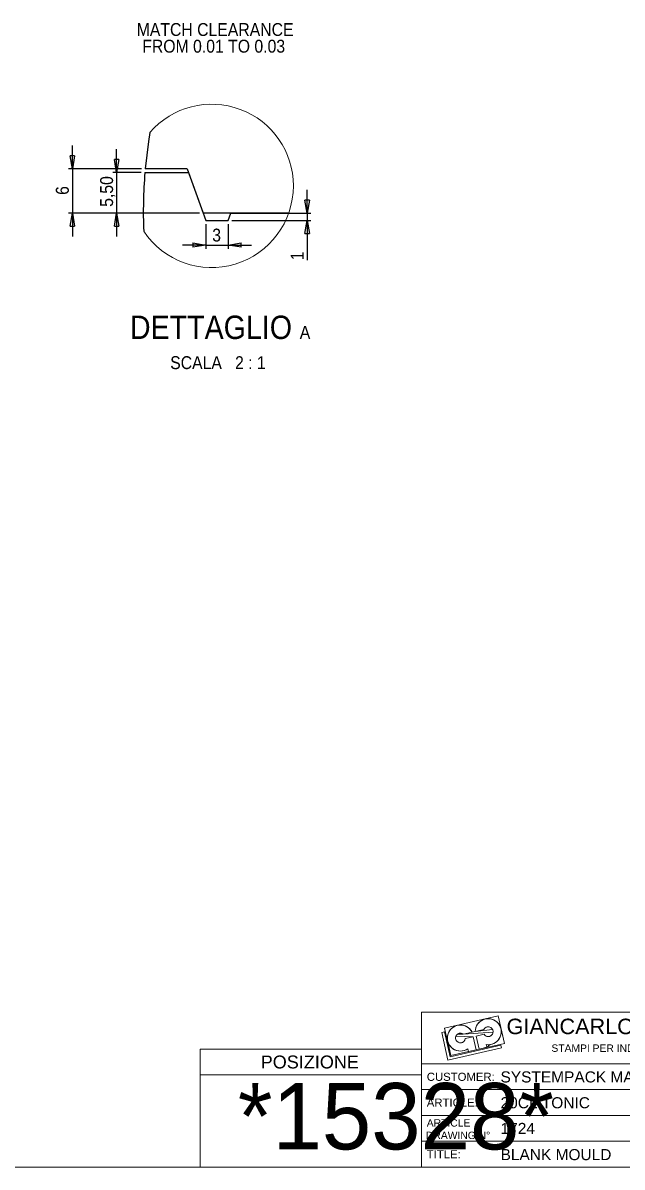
# Model space of a CAD drawing. Header units: millimetres. Extents: x 10 to 831, y 10 to 589.
# Drawn here: x 431.9 to 594.3, y 10 to 320.2 of the extents above; entities that cross this region are included whole.
import ezdxf

# ---------------------------------------------------------------- set-up
doc = ezdxf.new("R2010")
doc.units = ezdxf.units.MM
doc.linetypes.add('SLD-Solido', pattern=[0])
doc.layers.add('D', color=3, linetype='SLD-Solido', lineweight=25)
doc.layers.add('Q', color=2, linetype='SLD-Solido')
doc.styles.add('SLDTEXTSTYLE1', font='GOTHIC.TTF', dxfattribs={"width": 0.913})
doc.styles.add('SLDTEXTSTYLE2', font='ARIAL.TTF')
doc.styles.add('SLDTEXTSTYLE4', font='IDAUTOMATIONHC39M.TTF')
doc.dimstyles.new('SLDDIMSTYLE1', dxfattribs={"dimtxt": 3.5, "dimasz": 3.556, "dimexe": 0, "dimexo": 0.0625, "dimgap": 0.875, "dimtad": 1, "dimdec": 4, "dimzin": 12, "dimdsep": 46, "dimtxsty": 'SLDTEXTSTYLE1', "dimblk1": 'CLOSED', "dimblk2": 'CLOSED', "dimsah": 1, "dimcen": 0.09, "dimazin": 3, "dimtfac": 1, "dimtofl": 0, "dimtmove": 0, "dimatfit": 3, "dimldrblk": 'CLOSED', "dimfxl": 0, "dimfrac": 2, "dimtolj": 1, "dimtzin": 12, "dimarcsym": 0})
doc.dimstyles.new('SLDDIMSTYLE14', dxfattribs={"dimtxt": 3.5, "dimasz": 3.556, "dimexe": 0, "dimexo": 0.0625, "dimgap": 0.875, "dimtad": 1, "dimlfac": 0.5, "dimrnd": 1e-09, "dimzin": 12, "dimdsep": 46, "dimtxsty": 'SLDTEXTSTYLE1', "dimblk1": 'CLOSED', "dimblk2": 'CLOSED', "dimsah": 1, "dimcen": 0.09, "dimadec": 0, "dimazin": 3, "dimtfac": 1, "dimtmove": 0, "dimatfit": 0, "dimldrblk": 'CLOSED', "dimfxl": 0, "dimfrac": 2, "dimtolj": 1, "dimtzin": 12, "dimarcsym": 0})

# ---------------------------------------------------------------- blocks, each defined once
blk = doc.blocks.new('SW_NOTE_1')
at = {"color": 0, "char_height": 3.5, "attachment_point": 2, "style": 'SLDTEXTSTYLE1'}
for s, insert in [('MATCH CLEARANCE ', (22.86, 4.47)), ('FROM 0.01 TO 0.03', (22.47, -0.05))]:
    blk.add_mtext(s, dxfattribs=dict(at, insert=insert))
blk = doc.blocks.new('_CLOSED')
at = {"color": 0, "linetype": 'ByBlock', "lineweight": -2}
for p, q in [((-1, 0.166667), (0, 0)), ((-1, 0.166667), (-1, -0.166667)), ((0, 0), (-1, -0.166667)), ((0, 0), (-1, 0))]:
    blk.add_line(p, q, dxfattribs=at)
blk = doc.blocks.new('_D_7')
at = {"layer": 'Q'}
for p, q in [((351.19, 162.36), (272.89, 162.36)), ((323.69, 154.72), (274.63, 141.57))]:
    blk.add_line(p, q, dxfattribs=at)
blk.add_arc((352.19, 162.36), 79.3, 180, 195, dxfattribs=at)
at = {"layer": 'Q', "xscale": 3.556, "yscale": 3.556}
for p, rotation in [((272.89, 162.36, 125.52), 91.28385992086251), ((275.59, 141.83, 125.52), 283.7161400791387)]:
    blk.add_blockref('_CLOSED', p, dxfattribs=dict(at, rotation=rotation))
at = {"layer": 'Q', "insert": (277.65, 154.94), "char_height": 3.5, "attachment_point": 1, "rotation": 278.375, "style": 'SLDTEXTSTYLE1'}
blk.add_mtext('15°', dxfattribs=at)
blk = doc.blocks.new('_D_10')
at = {"layer": 'Q'}
for p, q in [((308.59, 205.95), (295.41, 219.13)), ((351.19, 162.36), (272.89, 162.36))]:
    blk.add_line(p, q, dxfattribs=at)
blk.add_arc((352.19, 162.36), 79.3, 135, 180, dxfattribs=at)
at = {"layer": 'Q', "xscale": 3.556, "yscale": 3.556}
for p, rotation in [((296.12, 218.43, 139.79), 46.28385992086272), ((272.89, 162.36, 139.79), 268.7161400791392)]:
    blk.add_blockref('_CLOSED', p, dxfattribs=dict(at, rotation=rotation))
at = {"layer": 'Q', "insert": (270.07, 179.27), "char_height": 3.5, "attachment_point": 1, "rotation": 75.9513, "style": 'SLDTEXTSTYLE1'}
blk.add_mtext('45°', dxfattribs=at)
blk = doc.blocks.new('_D_30')
at = {"layer": 'Q'}
for p, q in [((457.35, 279.65), (457.35, 286)), ((464.02, 279.65), (456.35, 279.65)), ((457.35, 279.65), (457.35, 268.65)), ((479.82, 268.65), (456.35, 268.65)), ((457.35, 268.65), (457.35, 262.3))]:
    blk.add_line(p, q, dxfattribs=at)
at = {"layer": 'Q', "xscale": 3.556, "yscale": 3.556}
for p, rotation in [((457.35, 279.65, 94.53), 270.0000000000004), ((457.35, 268.65, 94.53), 90.00000000000041)]:
    blk.add_blockref('_CLOSED', p, dxfattribs=dict(at, rotation=rotation))
at = {"layer": 'Q', "insert": (452.88, 270.36), "char_height": 3.5, "attachment_point": 1, "rotation": 90, "style": 'SLDTEXTSTYLE1'}
blk.add_mtext('5,50', dxfattribs=at)
blk = doc.blocks.new('_D_31')
at = {"layer": 'Q'}
for p, q in [((481.55, 265.65), (481.55, 258.98)), ((487.55, 265.65), (487.55, 258.98)), ((481.55, 259.98), (475.2, 259.98)), ((481.55, 259.98), (487.55, 259.98)), ((487.55, 259.98), (493.9, 259.98))]:
    blk.add_line(p, q, dxfattribs=at)
at = {"layer": 'Q', "xscale": 3.556, "yscale": 3.556}
blk.add_blockref('_CLOSED', (481.55, 259.98, 94.53), dxfattribs=at)
at = {"layer": 'Q', "xscale": 3.556, "yscale": 3.556, "rotation": 180.0000000000004}
blk.add_blockref('_CLOSED', (487.55, 259.98, 94.53), dxfattribs=at)
at = {"layer": 'Q', "insert": (483.26, 264.45), "char_height": 3.5, "attachment_point": 1, "style": 'SLDTEXTSTYLE1'}
blk.add_mtext('3', dxfattribs=at)
blk = doc.blocks.new('_D_32')
at = {"layer": 'Q'}
for p, q in [((508.99, 268.65), (508.99, 275)), ((489.28, 268.65), (509.99, 268.65)), ((508.99, 268.65), (508.99, 266.65)), ((488.55, 266.65), (509.99, 266.65)), ((508.99, 266.65), (508.99, 255.86))]:
    blk.add_line(p, q, dxfattribs=at)
at = {"layer": 'Q', "xscale": 3.556, "yscale": 3.556}
for p, rotation in [((508.99, 268.65, 94.53), 270.0000000000004), ((508.99, 266.65, 94.53), 90.0000000000004)]:
    blk.add_blockref('_CLOSED', p, dxfattribs=dict(at, rotation=rotation))
at = {"layer": 'Q', "insert": (504.52, 255.86), "char_height": 3.5, "attachment_point": 1, "rotation": 90, "style": 'SLDTEXTSTYLE1'}
blk.add_mtext('1', dxfattribs=at)
blk = doc.blocks.new('_D_33')
at = {"layer": 'Q'}
for p, q in [((445.35, 280.65), (445.35, 287)), ((464.1, 280.65), (444.35, 280.65)), ((445.35, 280.65), (445.35, 268.65)), ((479.82, 268.65), (444.35, 268.65)), ((445.35, 268.65), (445.35, 262.3))]:
    blk.add_line(p, q, dxfattribs=at)
at = {"layer": 'Q', "xscale": 3.556, "yscale": 3.556}
for p, rotation in [((445.35, 280.65, 94.53), 270.0000000000002), ((445.35, 268.65, 94.53), 90.00000000000027)]:
    blk.add_blockref('_CLOSED', p, dxfattribs=dict(at, rotation=rotation))
at = {"layer": 'Q', "insert": (440.88, 273.59), "char_height": 3.5, "attachment_point": 1, "rotation": 90, "style": 'SLDTEXTSTYLE1'}
blk.add_mtext('6', dxfattribs=at)
blk = doc.blocks.new('SW_NOTE_7')
at = {"color": 0, "attachment_point": 2, "style": 'SLDTEXTSTYLE1'}
for s, insert, char_height in [('DETTAGLIO ', (23.32, 8.11), 6.35), ('A', (48.81, 5.31), 3.5), ('SCALA', (19.27, -2.9), 3.5), ('2 : 1', (34, -2.9), 3.5)]:
    blk.add_mtext(s, dxfattribs=dict(at, insert=insert, char_height=char_height))

msp = doc.modelspace()

# ---------------------------------------------------------------- linework, layer by layer
at = {"color": 179, "linetype": 'SLD-Solido', "lineweight": 18}
for p, q in [((540.0061639, 10.0108504), (540.0061639, 52.0108504)), ((831.0061639, 52.0108504), (540.0061639, 52.0108504)), ((546.2345448, 47.6889925), (560.7496566, 50.9974032)), ((546.2345448, 47.6889925), (560.7496566, 50.9974032)), ((546.2345448, 47.6889925), (560.7496566, 50.9974032)), ((556.2968739, 49.7783835), (555.8680447, 49.4872649)), ((556.2968739, 49.7783835), (555.8680447, 49.4872649)), ((556.763706, 50.0035775), (556.2968739, 49.7783835)), ((556.763706, 50.0035775), (556.2968739, 49.7783835)), ((557.258479, 50.1579931), (556.763706, 50.0035775)), ((557.258479, 50.1579931), (556.763706, 50.0035775)), ((557.258479, 50.1579931), (560.7496566, 50.9974032)), ((557.258479, 50.1579931), (560.7496566, 50.9974032)), ((560.7496566, 50.9974032), (557.258479, 50.1579931)), ((560.7496566, 50.9974032), (557.258479, 50.1579931)), ((557.7705288, 50.2383021), (557.258479, 50.1579931)), ((557.7705288, 50.2383021), (557.258479, 50.1579931)), ((558.2888188, 50.2427735), (557.7705288, 50.2383021)), ((558.2888188, 50.2427735), (557.7705288, 50.2383021)), ((558.802178, 50.1713109), (558.2888188, 50.2427735)), ((558.802178, 50.1713109), (558.2888188, 50.2427735)), ((559.2995415, 50.0254547), (558.802178, 50.1713109)), ((559.2995415, 50.0254547), (558.802178, 50.1713109)), ((559.7701894, 49.8083485), (559.2995415, 50.0254547)), ((559.7701894, 49.8083485), (559.2995415, 50.0254547)), ((560.2039775, 49.5246719), (559.7701894, 49.8083485)), ((560.2039775, 49.5246719), (559.7701894, 49.8083485)), ((560.7496566, 50.9974032), (562.451125, 43.5324885)), ((560.7496566, 50.9974032), (562.451125, 43.5324885)), ((560.7496566, 50.9974032), (562.451125, 43.5324885)), ((545.4637652, 46.4662793), (546.2106508, 46.6346876)), ((546.2106508, 46.6346876), (547.7259381, 39.9144381)), ((546.2345448, 47.6889925), (549.7446467, 48.445375)), ((546.2345448, 47.6889925), (549.7446467, 48.445375)), ((549.7446467, 48.445375), (546.2345448, 47.6889925)), ((549.7446467, 48.445375), (546.2345448, 47.6889925)), ((547.918633, 40.2201164), (546.2345448, 47.6889925)), ((547.918633, 40.2201164), (546.2345448, 47.6889925)), ((546.2345448, 47.6889925), (547.918633, 40.2201164)), ((547.3645263, 46.5981923), (547.1643576, 46.120095)), ((547.3645263, 46.5981923), (547.1643576, 46.120095)), ((547.6325387, 47.0418295), (547.3645263, 46.5981923)), ((547.6325387, 47.0418295), (547.3645263, 46.5981923)), ((547.9626181, 47.4414444), (547.6325387, 47.0418295)), ((547.9626181, 47.4414444), (547.6325387, 47.0418295)), ((548.3476503, 47.7884239), (547.9626181, 47.4414444)), ((548.3476503, 47.7884239), (547.9626181, 47.4414444)), ((548.7793362, 48.0752893), (548.3476503, 47.7884239)), ((548.7793362, 48.0752893), (548.3476503, 47.7884239)), ((549.2483715, 48.2958577), (548.7793362, 48.0752893)), ((549.2483715, 48.2958577), (548.7793362, 48.0752893)), ((549.7446467, 48.445375), (549.2483715, 48.2958577)), ((549.7446467, 48.445375), (549.2483715, 48.2958577)), ((550.2574654, 48.5206185), (549.7446467, 48.445375)), ((550.2574654, 48.5206185), (549.7446467, 48.445375)), ((550.7757742, 48.5199664), (550.2574654, 48.5206185)), ((550.7757742, 48.5199664), (550.2574654, 48.5206185)), ((551.2884019, 48.4434328), (550.7757742, 48.5199664)), ((551.2884019, 48.4434328), (550.7757742, 48.5199664)), ((551.7842994, 48.2926673), (551.2884019, 48.4434328)), ((551.7842994, 48.2926673), (551.2884019, 48.4434328)), ((551.3054147, 46.0527082), (553.663867, 46.5902672)), ((551.3054147, 46.0527082), (553.663867, 46.5902672)), ((553.663867, 46.5902672), (551.3054147, 46.0527082)), ((551.3054147, 46.0527082), (559.3709309, 46.5773376)), ((559.3709309, 46.5773376), (551.3054147, 46.0527082)), ((551.3054147, 46.0527082), (559.3709309, 46.5773376)), ((559.3709309, 46.5773376), (551.3054147, 46.0527082)), ((552.2527782, 48.0709194), (551.7842994, 48.2926673)), ((552.2527782, 48.0709194), (551.7842994, 48.2926673)), ((552.683741, 47.7829687), (552.2527782, 48.0709194)), ((552.683741, 47.7829687), (552.2527782, 48.0709194)), ((553.0678988, 47.4350214), (552.683741, 47.7829687)), ((553.0678988, 47.4350214), (552.683741, 47.7829687)), ((553.3969717, 47.0345773), (553.0678988, 47.4350214)), ((553.3969717, 47.0345773), (553.0678988, 47.4350214)), ((553.663867, 46.5902672), (553.3969717, 47.0345773)), ((553.663867, 46.5902672), (553.3969717, 47.0345773)), ((554.5302674, 46.7877447), (553.663867, 46.5902672)), ((553.663867, 46.5902672), (554.5302674, 46.7877447)), ((554.5302674, 46.7877447), (553.663867, 46.5902672)), ((553.663867, 46.5902672), (554.5302674, 46.7877447)), ((554.5302674, 46.7877447), (556.8887197, 47.3253037)), ((554.5302674, 46.7877447), (556.8887197, 47.3253037)), ((554.5302674, 46.7877447), (556.8887197, 47.3253037)), ((559.2323638, 47.3233909), (554.5302674, 46.7877447)), ((554.5302674, 46.7877447), (559.2323638, 47.3233909)), ((554.5302674, 46.7877447), (559.2323638, 47.3233909)), ((559.2323638, 47.3233909), (554.5302674, 46.7877447)), ((554.5782617, 47.3038271), (554.5302674, 46.7877447)), ((554.5782617, 47.3038271), (554.5302674, 46.7877447)), ((554.7013012, 47.8073207), (554.5782617, 47.3038271)), ((554.7013012, 47.8073207), (554.5782617, 47.3038271)), ((554.8967341, 48.2873734), (554.7013012, 47.8073207)), ((554.8967341, 48.2873734), (554.7013012, 47.8073207)), ((555.1603481, 48.7336381), (554.8967341, 48.2873734)), ((555.1603481, 48.7336381), (554.8967341, 48.2873734)), ((555.4864613, 49.1364963), (555.1603481, 48.7336381)), ((555.4864613, 49.1364963), (555.1603481, 48.7336381)), ((555.8680447, 49.4872649), (555.4864613, 49.1364963)), ((555.8680447, 49.4872649), (555.4864613, 49.1364963)), ((556.8887197, 47.3253037), (556.989224, 47.4891938)), ((556.8887197, 47.3253037), (556.989224, 47.4891938)), ((556.989224, 47.4891938), (557.1124918, 47.6367274)), ((556.989224, 47.4891938), (557.1124918, 47.6367274)), ((557.1124918, 47.6367274), (557.2559027, 47.764768)), ((557.1124918, 47.6367274), (557.2559027, 47.764768)), ((557.2559027, 47.764768), (557.4164081, 47.8705939)), ((557.2559027, 47.764768), (557.4164081, 47.8705939)), ((557.4164081, 47.8705939), (557.5905959, 47.9519554)), ((557.4164081, 47.8705939), (557.5905959, 47.9519554)), ((557.5905959, 47.9519554), (557.7747634, 48.0071229)), ((557.5905959, 47.9519554), (557.7747634, 48.0071229)), ((557.7747634, 48.0071229), (557.9649953, 48.0349237)), ((557.7747634, 48.0071229), (557.9649953, 48.0349237)), ((557.9649953, 48.0349237), (558.157248, 48.0347668)), ((557.9649953, 48.0349237), (558.157248, 48.0347668)), ((558.157248, 48.0347668), (558.3474343, 48.0066555)), ((558.157248, 48.0347668), (558.3474343, 48.0066555)), ((558.3474343, 48.0066555), (558.5315114, 47.9511875)), ((558.3474343, 48.0066555), (558.5315114, 47.9511875)), ((558.5315114, 47.9511875), (558.7055662, 47.8695417)), ((558.5315114, 47.9511875), (558.7055662, 47.8695417)), ((558.7055662, 47.8695417), (558.8658986, 47.763454)), ((558.7055662, 47.8695417), (558.8658986, 47.763454)), ((558.8658986, 47.763454), (559.0091003, 47.6351794)), ((558.8658986, 47.763454), (559.0091003, 47.6351794)), ((559.0091003, 47.6351794), (559.1321272, 47.4874449)), ((559.0091003, 47.6351794), (559.1321272, 47.4874449)), ((559.1321272, 47.4874449), (559.2323638, 47.3233909)), ((559.1321272, 47.4874449), (559.2323638, 47.3233909)), ((559.2323638, 47.3233909), (559.3076794, 47.1465049)), ((559.2323638, 47.3233909), (559.3076794, 47.1465049)), ((559.3076794, 47.1465049), (559.356473, 46.9605472)), ((559.3076794, 47.1465049), (559.356473, 46.9605472)), ((559.3709309, 46.5773376), (559.3362878, 46.3882319)), ((559.3709309, 46.5773376), (559.3362878, 46.3882319)), ((559.356473, 46.9605472), (559.3777073, 46.7694708)), ((559.356473, 46.9605472), (559.3777073, 46.7694708)), ((559.3777073, 46.7694708), (559.3709309, 46.5773376)), ((559.3777073, 46.7694708), (559.3709309, 46.5773376)), ((560.591556, 49.180539), (560.2039775, 49.5246719)), ((560.591556, 49.180539), (560.2039775, 49.5246719)), ((560.9245712, 48.7833673), (560.591556, 49.180539)), ((560.9245712, 48.7833673), (560.591556, 49.180539)), ((561.1958454, 48.3417171), (560.9245712, 48.7833673)), ((561.1958454, 48.3417171), (560.9245712, 48.7833673)), ((561.3995316, 47.8651078), (561.1958454, 48.3417171)), ((561.3995316, 47.8651078), (561.1958454, 48.3417171)), ((561.5312397, 47.363812), (561.3995316, 47.8651078)), ((561.5312397, 47.363812), (561.3995316, 47.8651078)), ((561.5881308, 46.8486344), (561.5312397, 47.363812)), ((561.5312397, 47.363812), (562.451125, 43.5324885)), ((561.5881308, 46.8486344), (561.5312397, 47.363812)), ((562.451125, 43.5324885), (561.5312397, 47.363812)), ((562.451125, 43.5324885), (561.5312397, 47.363812)), ((561.5312397, 47.363812), (562.451125, 43.5324885)), ((561.5689788, 46.3306791), (561.5881308, 46.8486344)), ((561.5689788, 46.3306791), (561.5881308, 46.8486344)), ((547.1478535, 38.9974032), (545.4637652, 46.4662793)), ((547.0363471, 45.6178423), (546.9832538, 45.1022595)), ((547.0363471, 45.6178423), (546.9832538, 45.1022595)), ((546.9832538, 45.1022595), (547.006222, 44.5844593)), ((546.9832538, 45.1022595), (547.006222, 44.5844593)), ((547.006222, 44.5844593), (547.1047568, 44.0756023)), ((547.006222, 44.5844593), (547.1047568, 44.0756023)), ((547.1643576, 46.120095), (547.0363471, 45.6178423)), ((547.1643576, 46.120095), (547.0363471, 45.6178423)), ((547.1047568, 44.0756023), (547.2767342, 43.5866562)), ((547.918633, 40.2201164), (547.1047568, 44.0756023)), ((547.1047568, 44.0756023), (547.2767342, 43.5866562)), ((547.918633, 40.2201164), (547.1047568, 44.0756023)), ((547.1047568, 44.0756023), (547.918633, 40.2201164)), ((547.1047568, 44.0756023), (547.918633, 40.2201164)), ((547.2767342, 43.5866562), (547.5184477, 43.1281596)), ((547.2767342, 43.5866562), (547.5184477, 43.1281596)), ((562.451125, 43.5324885), (547.918633, 40.2201164)), ((562.451125, 43.5324885), (547.918633, 40.2201164)), ((562.451125, 43.5324885), (547.918633, 40.2201164)), ((549.1944124, 44.9529259), (549.2022821, 45.1505047)), ((549.1944124, 44.9529259), (549.2022821, 45.1505047)), ((549.2161766, 44.7563919), (549.1944124, 44.9529259)), ((549.2161766, 44.7563919), (549.1944124, 44.9529259)), ((549.2022821, 45.1505047), (549.2396086, 45.3446851)), ((549.2022821, 45.1505047), (549.2396086, 45.3446851)), ((549.2670851, 44.5653222), (549.2161766, 44.7563919)), ((549.2670851, 44.5653222), (549.2161766, 44.7563919)), ((549.2396086, 45.3446851), (549.3055526, 45.5311005)), ((549.2396086, 45.3446851), (549.3055526, 45.5311005)), ((549.3459931, 44.3840136), (549.2670851, 44.5653222)), ((549.3459931, 44.3840136), (549.2670851, 44.5653222)), ((549.3055526, 45.5311005), (549.3986311, 45.7055588)), ((549.3055526, 45.5311005), (549.3986311, 45.7055588)), ((549.3055526, 45.5311005), (553.9574464, 45.3483943)), ((549.3055526, 45.5311005), (553.9574464, 45.3483943)), ((553.9574464, 45.3483943), (549.3055526, 45.5311005)), ((553.9574464, 45.3483943), (549.3055526, 45.5311005)), ((549.4511263, 44.2165432), (549.3459931, 44.3840136)), ((549.4511263, 44.2165432), (549.3459931, 44.3840136)), ((549.3986311, 45.7055588), (549.5167509, 45.8641369)), ((549.3986311, 45.7055588), (549.5167509, 45.8641369)), ((549.5801204, 44.0666772), (549.4511263, 44.2165432)), ((549.5801204, 44.0666772), (549.4511263, 44.2165432)), ((549.5167509, 45.8641369), (549.6572559, 46.0032686)), ((549.5167509, 45.8641369), (549.6572559, 46.0032686)), ((549.7300746, 43.9377856), (549.5801204, 44.0666772)), ((549.7300746, 43.9377856), (549.5801204, 44.0666772)), ((549.6572559, 46.0032686), (549.8169865, 46.1198253)), ((549.6572559, 46.0032686), (549.8169865, 46.1198253)), ((549.6572559, 46.0032686), (551.3054147, 46.0527082)), ((551.3054147, 46.0527082), (549.6572559, 46.0032686)), ((551.3054147, 46.0527082), (549.6572559, 46.0032686)), ((549.6572559, 46.0032686), (551.3054147, 46.0527082)), ((549.8976167, 43.8327669), (549.7300746, 43.9377856)), ((549.8976167, 43.8327669), (549.7300746, 43.9377856)), ((549.8169865, 46.1198253), (549.9923505, 46.2111859)), ((549.8169865, 46.1198253), (549.9923505, 46.2111859)), ((550.0789792, 43.7539827), (549.8976167, 43.8327669)), ((550.0789792, 43.7539827), (549.8976167, 43.8327669)), ((549.9923505, 46.2111859), (550.1794046, 46.2752958)), ((549.9923505, 46.2111859), (550.1794046, 46.2752958)), ((550.2700837, 43.7032048), (550.0789792, 43.7539827)), ((550.2700837, 43.7032048), (550.0789792, 43.7539827)), ((550.1794046, 46.2752958), (550.3739423, 46.3107133)), ((550.1794046, 46.2752958), (550.3739423, 46.3107133)), ((550.4666326, 43.681575), (550.2700837, 43.7032048)), ((550.4666326, 43.681575), (550.2700837, 43.7032048)), ((550.3739423, 46.3107133), (550.5715888, 46.3166421)), ((550.3739423, 46.3107133), (550.5715888, 46.3166421)), ((550.6642059, 43.6895797), (550.4666326, 43.681575)), ((550.6642059, 43.6895797), (550.4666326, 43.681575)), ((550.5715888, 46.3166421), (550.7678996, 46.2929487)), ((550.5715888, 46.3166421), (550.7678996, 46.2929487)), ((550.8583608, 43.7270389), (550.6642059, 43.6895797)), ((550.8583608, 43.7270389), (550.6642059, 43.6895797)), ((550.7678996, 46.2929487), (550.9584601, 46.2401661)), ((550.7678996, 46.2929487), (550.9584601, 46.2401661)), ((551.044731, 43.7931103), (550.8583608, 43.7270389)), ((551.044731, 43.7931103), (550.8583608, 43.7270389)), ((550.9584601, 46.2401661), (551.138985, 46.1594811)), ((550.9584601, 46.2401661), (551.138985, 46.1594811)), ((551.2191257, 43.886308), (551.044731, 43.7931103)), ((551.2191257, 43.886308), (551.044731, 43.7931103)), ((551.138985, 46.1594811), (551.3054147, 46.0527082)), ((551.138985, 46.1594811), (551.3054147, 46.0527082)), ((551.377623, 44.0045362), (551.2191257, 43.886308)), ((551.377623, 44.0045362), (551.2191257, 43.886308)), ((551.5166587, 44.1451363), (551.377623, 44.0045362)), ((551.5166587, 44.1451363), (551.377623, 44.0045362)), ((551.6331062, 44.3049464), (551.5166587, 44.1451363)), ((551.6331062, 44.3049464), (551.5166587, 44.1451363)), ((551.7243468, 44.4803729), (551.6331062, 44.3049464)), ((551.7243468, 44.4803729), (551.6331062, 44.3049464)), ((551.7883289, 44.6674707), (551.7243468, 44.4803729)), ((551.7883289, 44.6674707), (551.7243468, 44.4803729)), ((551.8236135, 44.8620325), (551.7883289, 44.6674707)), ((551.8236135, 44.8620325), (551.7883289, 44.6674707)), ((553.9574464, 45.3483943), (551.8236135, 44.8620325)), ((551.8236135, 44.8620325), (553.9574464, 45.3483943)), ((553.9574464, 45.3483943), (551.8236135, 44.8620325)), ((553.9574464, 45.3483943), (554.7609176, 41.8232958)), ((554.7609176, 41.8232958), (553.9574464, 45.3483943)), ((554.7609176, 41.8232958), (553.9574464, 45.3483943)), ((556.9376771, 46.0276745), (554.8038441, 45.5413127)), ((556.9376771, 46.0276745), (554.8038441, 45.5413127)), ((556.9376771, 46.0276745), (554.8038441, 45.5413127)), ((554.8038441, 45.5413127), (555.6073153, 42.0162141)), ((554.8038441, 45.5413127), (555.6073153, 42.0162141)), ((554.8038441, 45.5413127), (555.6073153, 42.0162141)), ((555.6073153, 42.0162141), (562.451125, 43.5324885)), ((562.451125, 43.5324885), (555.6073153, 42.0162141)), ((555.6073153, 42.0162141), (562.451125, 43.5324885)), ((562.451125, 43.5324885), (555.6073153, 42.0162141)), ((557.0502447, 45.8718232), (556.9376771, 46.0276745)), ((557.0502447, 45.8718232), (556.9376771, 46.0276745)), ((557.1842786, 45.7339972), (557.0502447, 45.8718232)), ((557.1842786, 45.7339972), (557.0502447, 45.8718232)), ((557.3369296, 45.6171265), (557.1842786, 45.7339972)), ((557.3369296, 45.6171265), (557.1842786, 45.7339972)), ((557.5049526, 45.5236954), (557.3369296, 45.6171265)), ((557.5049526, 45.5236954), (557.3369296, 45.6171265)), ((557.6847758, 45.4556901), (557.5049526, 45.5236954)), ((557.6847758, 45.4556901), (557.5049526, 45.5236954)), ((557.8725765, 45.4145563), (557.6847758, 45.4556901)), ((557.8725765, 45.4145563), (557.6847758, 45.4556901)), ((558.0643624, 45.4011684), (557.8725765, 45.4145563)), ((558.0643624, 45.4011684), (557.8725765, 45.4145563)), ((558.2560567, 45.415811), (558.0643624, 45.4011684)), ((558.2560567, 45.415811), (558.0643624, 45.4011684)), ((558.4435842, 45.4581728), (558.2560567, 45.415811)), ((558.4435842, 45.4581728), (558.2560567, 45.415811)), ((558.6229585, 45.5273532), (558.4435842, 45.4581728)), ((558.6229585, 45.5273532), (558.4435842, 45.4581728)), ((558.7903666, 45.6218817), (558.6229585, 45.5273532)), ((558.7903666, 45.6218817), (558.6229585, 45.5273532)), ((558.9422496, 45.7397488), (558.7903666, 45.6218817)), ((558.9422496, 45.7397488), (558.7903666, 45.6218817)), ((559.0753788, 45.8784489), (558.9422496, 45.7397488)), ((559.0753788, 45.8784489), (558.9422496, 45.7397488)), ((559.0520263, 43.3315495), (559.5374226, 43.5133048)), ((559.0520263, 43.3315495), (559.5374226, 43.5133048)), ((559.1869242, 46.0350334), (559.0753788, 45.8784489)), ((559.1869242, 46.0350334), (559.0753788, 45.8784489)), ((559.2745145, 46.2061738), (559.1869242, 46.0350334)), ((559.2745145, 46.2061738), (559.1869242, 46.0350334)), ((559.3362878, 46.3882319), (559.2745145, 46.2061738)), ((559.3362878, 46.3882319), (559.2745145, 46.2061738)), ((559.5374226, 43.5133048), (559.990976, 43.7641709)), ((559.5374226, 43.5133048), (559.990976, 43.7641709)), ((559.990976, 43.7641709), (560.4029108, 44.0787408)), ((559.990976, 43.7641709), (560.4029108, 44.0787408)), ((560.4029108, 44.0787408), (560.7643484, 44.4502343)), ((560.4029108, 44.0787408), (560.7643484, 44.4502343)), ((560.7643484, 44.4502343), (561.0674983, 44.8706444)), ((560.7643484, 44.4502343), (561.0674983, 44.8706444)), ((561.0674983, 44.8706444), (561.3058266, 45.3309097)), ((561.0674983, 44.8706444), (561.3058266, 45.3309097)), ((561.3058266, 45.3309097), (561.4741964, 45.8211098)), ((561.3058266, 45.3309097), (561.4741964, 45.8211098)), ((561.4741964, 45.8211098), (561.5689788, 46.3306791)), ((561.4741964, 45.8211098), (561.5689788, 46.3306791)), ((480.0061639, 42.0108504), (540.0061639, 42.0108504)), ((480.0061639, 10.0108504), (480.0061639, 42.0108504)), ((540.0061639, 10.0108504), (540.0061639, 42.0108504)), ((561.6809274, 42.309908), (547.1478535, 38.9974032)), ((547.5184477, 43.1281596), (547.8246873, 42.7099948)), ((547.5184477, 43.1281596), (547.8246873, 42.7099948)), ((547.7259381, 39.9144381), (561.5125186, 43.0567956)), ((547.8246873, 42.7099948), (548.1888525, 42.3411747)), ((547.8246873, 42.7099948), (548.1888525, 42.3411747)), ((547.918633, 40.2201164), (552.6873302, 41.3506657)), ((552.6873302, 41.3506657), (547.918633, 40.2201164)), ((552.6873302, 41.3506657), (547.918633, 40.2201164)), ((547.918633, 40.2201164), (552.6873302, 41.3506657)), ((548.1888525, 42.3411747), (548.6030942, 42.0296489)), ((548.1888525, 42.3411747), (548.6030942, 42.0296489)), ((548.6030942, 42.0296489), (549.0584839, 41.7821317)), ((548.6030942, 42.0296489), (549.0584839, 41.7821317)), ((549.0584839, 41.7821317), (549.5452063, 41.6039582)), ((549.0584839, 41.7821317), (549.5452063, 41.6039582)), ((549.5452063, 41.6039582), (550.0527708, 41.4989686)), ((549.5452063, 41.6039582), (550.0527708, 41.4989686)), ((550.0527708, 41.4989686), (550.5702375, 41.4694259)), ((550.0527708, 41.4989686), (550.5702375, 41.4694259)), ((550.5702375, 41.4694259), (551.086453, 41.5159667)), ((550.5702375, 41.4694259), (551.086453, 41.5159667)), ((551.086453, 41.5159667), (551.5902911, 41.637588)), ((551.086453, 41.5159667), (551.5902911, 41.637588)), ((551.5902911, 41.637588), (552.0708921, 41.8316683)), ((551.5902911, 41.637588), (552.0708921, 41.8316683)), ((552.0708921, 41.8316683), (552.5178973, 42.0940246)), ((552.0708921, 41.8316683), (552.5178973, 42.0940246)), ((552.6873302, 41.3506657), (552.5178973, 42.0940246)), ((552.5178973, 42.0940246), (552.6873302, 41.3506657)), ((552.5178973, 42.0940246), (552.6873302, 41.3506657)), ((552.6873302, 41.3506657), (554.7609176, 41.8232958)), ((554.7609176, 41.8232958), (552.6873302, 41.3506657)), ((552.6873302, 41.3506657), (554.7609176, 41.8232958)), ((555.6073153, 42.0162141), (557.6809027, 42.4888442)), ((555.6073153, 42.0162141), (557.6809027, 42.4888442)), ((555.6073153, 42.0162141), (557.6809027, 42.4888442)), ((557.6809027, 42.4888442), (557.5114698, 43.2322032)), ((557.6809027, 42.4888442), (557.5114698, 43.2322032)), ((557.5114698, 43.2322032), (558.0280143, 43.1894675)), ((557.6809027, 42.4888442), (558.5452492, 43.2228226)), ((558.5452492, 43.2228226), (557.6809027, 42.4888442)), ((557.6809027, 42.4888442), (558.5452492, 43.2228226)), ((558.0280143, 43.1894675), (558.5452492, 43.2228226)), ((558.5452492, 43.2228226), (559.0520263, 43.3315495)), ((558.5452492, 43.2228226), (559.0520263, 43.3315495)), ((561.5125186, 43.0567956), (561.6809274, 42.309908)), ((831.0061639, 38.0108504), (540.0061639, 38.0108504)), ((480.0061639, 35.0108504), (540.0061639, 35.0108504)), ((831.0061639, 31.0108504), (540.0061639, 31.0108504)), ((831.0061639, 24.0108504), (540.0061639, 24.0108504)), ((831.0061639, 17.0108504), (540.0061639, 17.0108504)), ((10, 10), (831, 10)), ((480.0061639, 10.0108504), (540.0061639, 10.0108504)), ((831.0061639, 10.0108504), (540.0061639, 10.0108504))]:
    msp.add_line(p, q, dxfattribs=at)
at = {"color": 8, "linetype": 'SLD-Solido', "lineweight": 18}
for p, q in [((545.4637652, 46.4662793), (546.2106508, 46.6346876)), ((545.4637652, 46.4662793), (546.2106508, 46.6346876)), ((546.2106508, 46.6346876), (547.7259381, 39.9144381)), ((546.2106508, 46.6346876), (547.7259381, 39.9144381)), ((547.1478535, 38.9974032), (545.4637652, 46.4662793)), ((545.4637652, 46.4662793), (547.1478535, 38.9974032)), ((545.4637652, 46.4662793), (547.1478535, 38.9974032)), ((545.4637652, 46.4662793), (547.1478535, 38.9974032)), ((561.6809274, 42.309908), (547.1478535, 38.9974032)), ((561.6809274, 42.309908), (547.1478535, 38.9974032)), ((561.6804447, 42.3097979), (547.1478535, 38.9974032)), ((561.6803481, 42.3097759), (547.1478535, 38.9974032)), ((547.7259381, 39.9144381), (561.5125186, 43.0567956)), ((561.5125186, 43.0567956), (547.7259381, 39.9144381)), ((561.5125186, 43.0567956), (561.6809274, 42.309908)), ((561.5125186, 43.0567956), (561.6809274, 42.309908))]:
    msp.add_line(p, q, dxfattribs=at)
at = {"color": 7, "linetype": 'SLD-Solido', "lineweight": 18}
for centre, radius, start, end in [((483.1128875, 276.0289375), 22.1431845, 359.999994621, 139.054516874), ((483.1128833, 276.0289357), 22.1431888, 213.640337145, 359.999999119)]:
    msp.add_arc(centre, radius, start, end, dxfattribs=at)
at = {"color": 179, "linetype": 'SLD-Solido', "lineweight": 18}
for centre, radius, start, end in [((558.0600483, 46.7197578), 3.5304356, 261.060845323, 178.896565139), ((550.5121902, 44.9993842), 3.5304356, 26.78343486, 304.619154677), ((558.0600483, 46.7197578), 1.3185964, 211.659063368, 152.662230456), ((550.5121902, 44.9993842), 1.3185964, 53.017769538, 354.020936631)]:
    msp.add_arc(centre, radius, start, end, dxfattribs=at)
at = {"layer": 'D'}
for p, q in [((465.0154043, 279.6468968), (476.8169675, 279.6468968)), ((476.4529992, 280.646897), (465.1001025, 280.646897)), ((476.4529992, 280.646897), (480.8206413, 268.6468969)), ((476.8169675, 279.6468968), (481.5485779, 266.6468968)), ((503.9893393, 268.6468969), (480.8206413, 268.6468969)), ((487.5485827, 266.6468968), (488.2765193, 268.6468969)), ((488.2765193, 268.6468969), (503.9893393, 268.6468969)), ((481.5485779, 266.6468968), (487.5485827, 266.6468968))]:
    msp.add_line(p, q, dxfattribs=at)
at = {"layer": 'D', "flags": 128}
msp.add_lwpolyline([(466.3873989, 290.5402659), (465.9683485, 288.1128649), (465.1001025, 280.646897)], dxfattribs=at)
at = {"layer": 'D'}
msp.add_arc((595.5185785, 268.9287908), 130.9425686, 175.304887715, 182.261345646, dxfattribs=at)

# ---------------------------------------------------------------- block references
for name, p in [('SW_NOTE_1', (461.1827432, 315.7079664)), ('SW_NOTE_7', (459.5999852, 232.7569238))]:
    msp.add_blockref(name, p)

# ---------------------------------------------------------------- texts
for s, insert, char_height, attachment_point, style in [(' GIANCARLO PEREGO S.p.A.', (561.4061639, 50.249935), 4.2, 1, 'SLDTEXTSTYLE2'), ('STAMPI PER INDUSTRIE VETRARIE', (622.6849332, 43.2556525), 2, 3, 'SLDTEXTSTYLE2'), ('POSIZIONE', (509.7067124, 40.251754), 3.5, 2, 'SLDTEXTSTYLE2'), ('CUSTOMER:', (541.4061639, 35.5881635), 2.2, 1, 'SLDTEXTSTYLE2'), ('SYSTEMPACK MANUFAKTUR', (561.3877464, 35.9498477), 3, 1, 'SLDTEXTSTYLE2'), ('*15328*', (490.2138034, 32.8048261), 18, 1, 'SLDTEXTSTYLE4'), ('ARTICLE:', (541.4061639, 28.5881635), 2.2, 1, 'SLDTEXTSTYLE2'), ('20CL TONIC', (561.4061639, 28.9498477), 3, 1, 'SLDTEXTSTYLE2'), ('ARTICLE', (541.4061639, 22.9792594), 2, 1, 'SLDTEXTSTYLE2'), ('1724', (561.4061639, 21.9907754), 3, 1, 'SLDTEXTSTYLE2'), ('DRAWING N°', (541.1906114, 19.6118196), 2, 1, 'SLDTEXTSTYLE2'), ('TITLE:', (541.4061639, 14.5881635), 2.2, 1, 'SLDTEXTSTYLE2'), ('BLANK MOULD', (561.4061639, 14.8925488), 3, 1, 'SLDTEXTSTYLE2')]:
    msp.add_mtext(s, dxfattribs=dict(insert=insert, char_height=char_height, attachment_point=attachment_point, style=style))

# ---------------------------------------------------------------- dimensions: what is measured, and where the dimension line sits
at = {"layer": 'Q'}
for base, p1, p2, picture, middle in [((442.5706386, 268.6468969), (465.1001078, 280.6468969), (480.8206413, 268.6468969), '_D_33', (442.5706386, 274.88222)), ((454.5706386, 268.6468969), (465.0154013, 279.6468969), (480.8206413, 268.6468969), '_D_30', (454.5706386, 274.88222)), ((506.2109559, 266.6468969), (488.2765196, 268.6468969), (487.5485791, 266.6468969), '_D_32', (506.2109559, 257.1527957))]:
    dim = msp.add_linear_dim(base=base, p1=p1, p2=p2, angle=90, dimstyle='SLDDIMSTYLE14', dxfattribs=at)
    dim.commit()
    dim.dimension.update_dxf_attribs({"geometry": picture, "text_midpoint": middle, "dimtype": 160})
dim = msp.add_linear_dim(base=(487.5485791, 262.7551884), p1=(481.5485791, 266.6468969), p2=(487.5485791, 266.6468969), dimstyle='SLDDIMSTYLE14', dxfattribs=at)
dim.commit()
dim.dimension.update_dxf_attribs({"geometry": '_D_31', "text_midpoint": (484.5485791, 262.7551884), "dimtype": 160})
for base, line1, line2, picture, middle in [((278.9275793, 192.6999361), ((221.8373952, 162.355049), (496.0561046, 162.355049)), ((352.1866174, 162.355049), (309.3008159, 205.2408504)), '_D_10', (275.2633427, 181.60365)), ((273.5699858, 152.0049731), ((352.1866174, 162.355049), (324.6577313, 154.9787062)), ((243.7900195, 162.355049), (490.6719505, 162.355049)), '_D_7', (273.7372074, 150.8056375))]:
    dim = msp.add_angular_dim_2l(base=base, line1=line1, line2=line2, dimstyle='SLDDIMSTYLE1', dxfattribs=at)
    dim.commit()
    dim.dimension.update_dxf_attribs({"geometry": picture, "text_midpoint": middle, "dimtype": 162})

doc.saveas('drawing.dxf')
